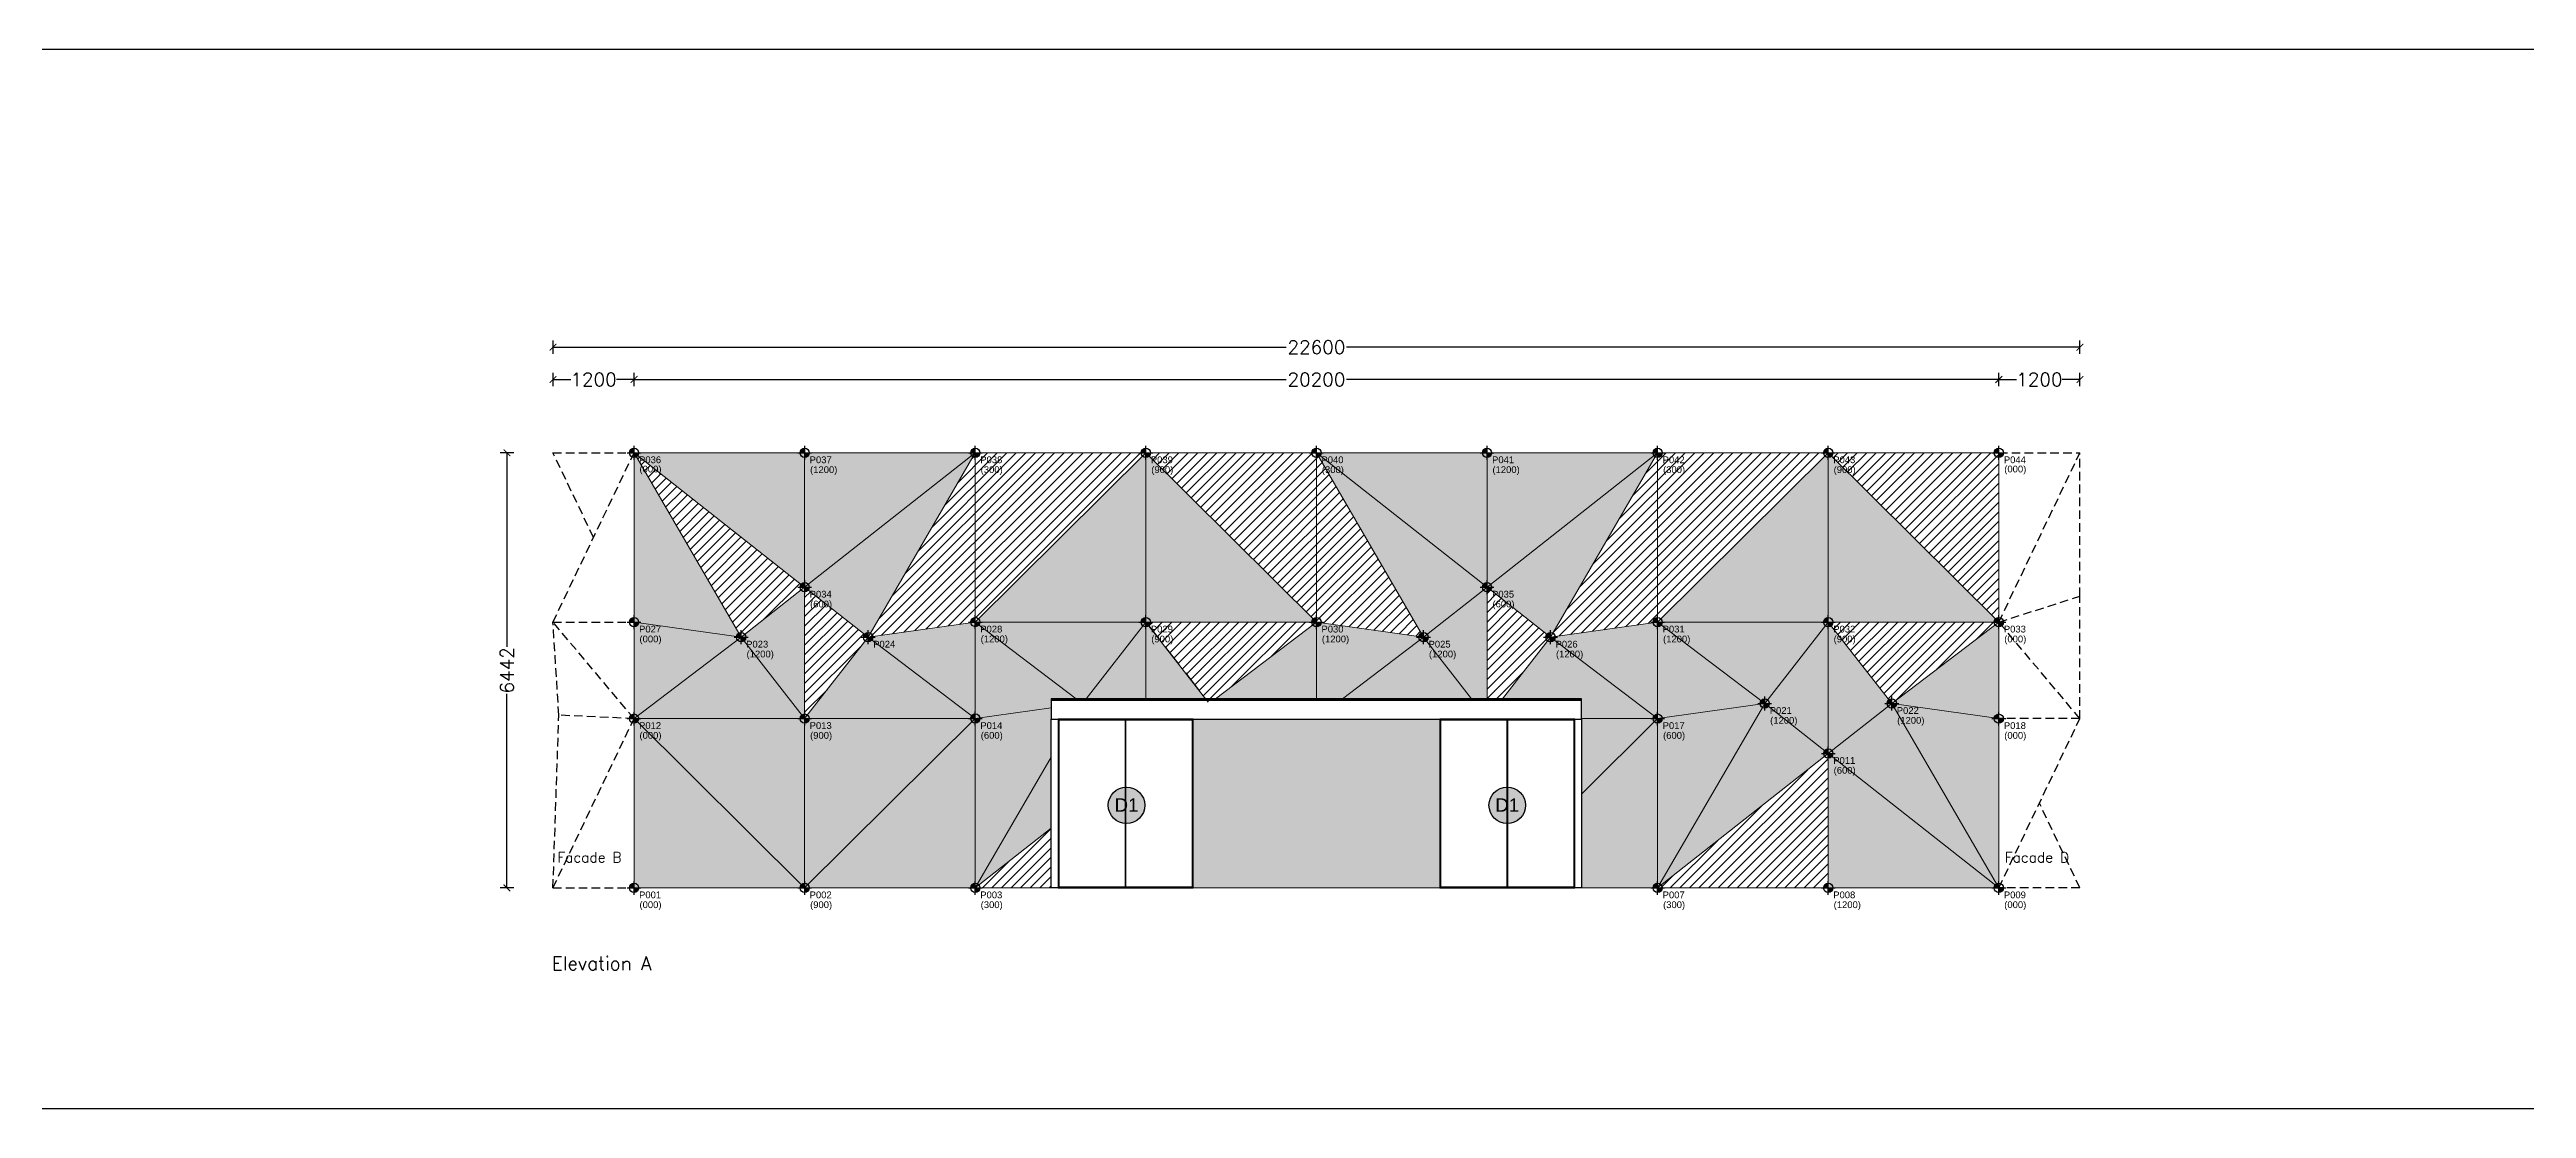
# Model space of a CAD drawing. Header units: millimetres. Extents: x -5121 to 189455, y -14753 to 25252.
# Drawn here: x 38912 to 75573, y 9572 to 25252 of the extents above; entities that cross this region are included whole.
import ezdxf
from ezdxf.enums import TextEntityAlignment as Align

# ---------------------------------------------------------------- set-up
doc = ezdxf.new("R2010")
doc.units = ezdxf.units.MM
doc.header["$MEASUREMENT"] = 0
doc.header["$PDMODE"] = 3
doc.header["$PDSIZE"] = -1
doc.linetypes.add('HIDDEN', pattern=[9.525, 6.35, -3.175])
for name, color, linetype in [('Ano_Tag_Coordinate', 95, 'Continuous'), ('Ano_Tag_Lvl', 95, 'Continuous'), ('Dim_Arc_100', 4, 'Continuous'), ('Hth_Elv_199', 199, 'Continuous'), ('Hth_Elv_200', 200, 'Continuous'), ('Hth_Elv_201', 201, 'Continuous'), ('Pln_Elv_02', 4, 'Continuous'), ('Pln_Elv_05', 9, 'Continuous'), ('Pln_Elv_Door & Window', 4, 'Continuous'), ('Pln_Elv_Dotted', 8, 'HIDDEN'), ('Txt_Ano', 95, 'Continuous'), ('Txt_Arc', 95, 'Continuous'), ('Txt_Tag', 95, 'Continuous')]:
    doc.layers.add(name, color=color, linetype=linetype)
doc.layers.add('Fab_Elv_Proposed', color=4, linetype='Continuous', lineweight=18)
doc.layers.add('Hth_Level Tag', color=202, linetype='Continuous', lineweight=13)
doc.layers.add('Pln_Non-Printable', color=3, linetype='Continuous', plot=False)
doc.styles.add('ARIAL', font='arial.ttf')
doc.styles.add('MSA_Standard', font='romans.shx')
doc.dimstyles.new('Msa_1_100', dxfattribs={"dimscale": 100, "dimtxt": 2, "dimasz": 1, "dimexe": 1, "dimexo": 0, "dimgap": 0, "dimtad": 0, "dimdec": 0, "dimzin": 0, "dimdsep": 46, "dimtxsty": 'MSA_Standard', "dimblk": 'ARCHTICK', "dimcen": 0.09, "dimclrd": 4, "dimclre": 4, "dimclrt": 6, "dimadec": 0, "dimazin": 0, "dimtfac": 1, "dimtdec": 0, "dimtofl": 0, "dimtmove": 0, "dimatfit": 3, "dimfxl": 1, "dimfxlon": 1, "dimtolj": 1, "dimtzin": 0, "dimlwd": -1, "dimlwe": -1, "dimarcsym": 0})

# ---------------------------------------------------------------- blocks, each defined once
blk = doc.blocks.new('D2000')
at = {"layer": 'Pln_Elv_Door & Window'}
for points in [[(67415, 0), (69415, 0), (69415, 2500), (67415, 2500)], [(67425, 10), (69405, 10), (69405, 2490), (67425, 2490)], [(67425, 2490), (68410, 2490), (68410, 10), (67425, 10)], [(68420, 2490), (69405, 2490), (69405, 10), (68420, 10)]]:
    blk.add_lwpolyline(points, close=True, dxfattribs=at)
blk = doc.blocks.new('Buildng Name')
h = blk.add_hatch(color=255)
h.dxf.hatch_style = 1
edge = h.paths.add_edge_path()
edge.add_arc((247513, 53798), 2725, 0, 360)
blk.add_circle((247513, 53798), 2725)
at = {"layer": 'Txt_Ano', "style": 'ARIAL'}
blk.add_attdef('NO', text='', height=2000, dxfattribs=at).set_placement((247513, 52843), align=Align.CENTER)
blk = doc.blocks.new('_ArchTick')
at = {"linetype": 'ByBlock', "const_width": 0.15}
blk.add_lwpolyline([(-0.5, -0.5), (0.5, 0.5)], dxfattribs=at)
blk = doc.blocks.new('*D66')
at = {"layer": 'Defpoints', "color": 0, "transparency": 16777216}
for p in [(45682, 19280), (46364, 19280), (46364, 12838)]:
    blk.add_point(p, dxfattribs=at)
at = {"layer": 'Dim_Arc_100', "color": 4, "transparency": 16777216}
for p, q in [((45782, 19280), (45582, 19280)), ((45682, 19280), (45682, 16407)), ((45682, 12838), (45682, 15712)), ((45782, 12838), (45582, 12838))]:
    blk.add_line(p, q, dxfattribs=at)
at = {"layer": 'Dim_Arc_100', "color": 4, "transparency": 16777216, "xscale": 100, "yscale": 100, "zscale": 100}
for p, rotation in [((45682, 19280), 90), ((45682, 12838), 270)]:
    blk.add_blockref('_ArchTick', p, dxfattribs=dict(at, rotation=rotation))
at = {"layer": 'Dim_Arc_100', "color": 6, "transparency": 16777216, "insert": (45682, 16059), "char_height": 200, "attachment_point": 5, "rotation": 90, "style": 'MSA_Standard'}
blk.add_mtext('\\A1;6442', dxfattribs=at)
blk = doc.blocks.new('*D67')
at = {"layer": 'Defpoints', "color": 0, "transparency": 16777216}
for p in [(47564, 20366), (46364, 19280), (47564, 19280)]:
    blk.add_point(p, dxfattribs=at)
at = {"layer": 'Dim_Arc_100', "color": 4, "transparency": 16777216}
for p, q in [((46364, 20266), (46364, 20466)), ((46364, 20366), (46626, 20366)), ((47564, 20366), (47302, 20366)), ((47564, 20266), (47564, 20466))]:
    blk.add_line(p, q, dxfattribs=at)
at = {"layer": 'Dim_Arc_100', "color": 4, "transparency": 16777216, "xscale": 100, "yscale": 100, "zscale": 100, "rotation": 180}
blk.add_blockref('_ArchTick', (46364, 20366), dxfattribs=at)
at = {"layer": 'Dim_Arc_100', "color": 4, "transparency": 16777216, "xscale": 100, "yscale": 100, "zscale": 100}
blk.add_blockref('_ArchTick', (47564, 20366), dxfattribs=at)
at = {"layer": 'Dim_Arc_100', "color": 6, "transparency": 16777216, "insert": (46964, 20366), "char_height": 200, "attachment_point": 5, "style": 'MSA_Standard'}
blk.add_mtext('\\A1;1200', dxfattribs=at)
blk = doc.blocks.new('*D68')
at = {"layer": 'Defpoints', "color": 0, "transparency": 16777216}
for p in [(67764, 20366), (47564, 19280), (67764, 19280)]:
    blk.add_point(p, dxfattribs=at)
at = {"layer": 'Dim_Arc_100', "color": 4, "transparency": 16777216}
for p, q in [((47564, 20266), (47564, 20466)), ((47564, 20366), (57216, 20366)), ((67764, 20366), (58111, 20366)), ((67764, 20266), (67764, 20466))]:
    blk.add_line(p, q, dxfattribs=at)
at = {"layer": 'Dim_Arc_100', "color": 4, "transparency": 16777216, "xscale": 100, "yscale": 100, "zscale": 100, "rotation": 180}
blk.add_blockref('_ArchTick', (47564, 20366), dxfattribs=at)
at = {"layer": 'Dim_Arc_100', "color": 4, "transparency": 16777216, "xscale": 100, "yscale": 100, "zscale": 100}
blk.add_blockref('_ArchTick', (67764, 20366), dxfattribs=at)
at = {"layer": 'Dim_Arc_100', "color": 6, "transparency": 16777216, "insert": (57664, 20366), "char_height": 200, "attachment_point": 5, "style": 'MSA_Standard'}
blk.add_mtext('\\A1;20200', dxfattribs=at)
blk = doc.blocks.new('*D69')
at = {"layer": 'Defpoints', "color": 0, "transparency": 16777216}
for p in [(68964, 20366), (67764, 19280), (68964, 19280)]:
    blk.add_point(p, dxfattribs=at)
at = {"layer": 'Dim_Arc_100', "color": 4, "transparency": 16777216}
for p, q in [((67764, 20266), (67764, 20466)), ((67764, 20366), (68026, 20366)), ((68964, 20366), (68702, 20366)), ((68964, 20266), (68964, 20466))]:
    blk.add_line(p, q, dxfattribs=at)
at = {"layer": 'Dim_Arc_100', "color": 4, "transparency": 16777216, "xscale": 100, "yscale": 100, "zscale": 100, "rotation": 180}
blk.add_blockref('_ArchTick', (67764, 20366), dxfattribs=at)
at = {"layer": 'Dim_Arc_100', "color": 4, "transparency": 16777216, "xscale": 100, "yscale": 100, "zscale": 100}
blk.add_blockref('_ArchTick', (68964, 20366), dxfattribs=at)
at = {"layer": 'Dim_Arc_100', "color": 6, "transparency": 16777216, "insert": (68364, 20366), "char_height": 200, "attachment_point": 5, "style": 'MSA_Standard'}
blk.add_mtext('\\A1;1200', dxfattribs=at)
blk = doc.blocks.new('*D70')
at = {"layer": 'Defpoints', "color": 0, "transparency": 16777216}
for p in [(68964, 20844), (46364, 19280), (68964, 19280)]:
    blk.add_point(p, dxfattribs=at)
at = {"layer": 'Dim_Arc_100', "color": 4, "transparency": 16777216}
for p, q in [((46364, 20744), (46364, 20944)), ((68964, 20744), (68964, 20944)), ((46364, 20844), (57216, 20844)), ((68964, 20844), (58111, 20844))]:
    blk.add_line(p, q, dxfattribs=at)
at = {"layer": 'Dim_Arc_100', "color": 4, "transparency": 16777216, "xscale": 100, "yscale": 100, "zscale": 100, "rotation": 180}
blk.add_blockref('_ArchTick', (46364, 20844), dxfattribs=at)
at = {"layer": 'Dim_Arc_100', "color": 4, "transparency": 16777216, "xscale": 100, "yscale": 100, "zscale": 100}
blk.add_blockref('_ArchTick', (68964, 20844), dxfattribs=at)
at = {"layer": 'Dim_Arc_100', "color": 6, "transparency": 16777216, "insert": (57664, 20844), "char_height": 200, "attachment_point": 5, "style": 'MSA_Standard'}
blk.add_mtext('\\A1;22600', dxfattribs=at)
blk = doc.blocks.new('Ano_Tag_Coordinate')
at = {"layer": 'Hth_Level Tag', "linetype": 'ByBlock'}
h = blk.add_hatch(color=256, dxfattribs=at)
h.dxf.hatch_style = 1
h.paths.add_polyline_path([(-1301, 0), (0, 0), (0, 1301, 0.4142136)])
h = blk.add_hatch(color=256, dxfattribs=at)
h.dxf.hatch_style = 1
h.paths.add_polyline_path([(1301, 0), (0, 0), (0, -1301, 0.4142136)])
at = {"layer": 'Ano_Tag_Lvl', "linetype": 'ByBlock'}
for points in [[(-1951, 0), (1951, 0)], [(0, -1951), (0, 1951)]]:
    blk.add_lwpolyline(points, dxfattribs=at)
blk.add_circle((0, 0), 1301, dxfattribs=at)
at = {"layer": 'Txt_Ano', "style": 'ARIAL'}
blk.add_attdef('PXXX', text='', height=2000, dxfattribs=at).set_placement((2820, 0), align=Align.MIDDLE_LEFT)
blk = doc.blocks.new('A_Tags')
at = {"layer": 'Ano_Tag_Coordinate'}
ref = blk.add_blockref('Ano_Tag_Coordinate', (47564, 19280), dxfattribs=dict(at, xscale=0.05239253852392003, yscale=0.05239253852392003, zscale=0.05239253852392003))
ref.add_attrib('PXXX', 'P036', dxfattribs={"layer": 'Txt_Ano', "height": 100, "style": 'ARIAL'}).set_placement((47638, 19177), align=Align.MIDDLE_LEFT)
ref = blk.add_blockref('Ano_Tag_Coordinate', (50089, 19280, -31), dxfattribs=dict(at, xscale=0.05239253852392003, yscale=0.05239253852392003, zscale=0.05239253852392003))
ref.add_attrib('PXXX', 'P037', dxfattribs={"layer": 'Txt_Ano', "height": 100, "style": 'ARIAL'}).set_placement((50163, 19177, -31), align=Align.MIDDLE_LEFT)
ref = blk.add_blockref('Ano_Tag_Coordinate', (52614, 19280), dxfattribs=dict(at, xscale=0.05239253852392003, yscale=0.05239253852392003, zscale=0.05239253852392003))
ref.add_attrib('PXXX', 'P038', dxfattribs={"layer": 'Txt_Ano', "height": 100, "style": 'ARIAL'}).set_placement((52688, 19177), align=Align.MIDDLE_LEFT)
ref = blk.add_blockref('Ano_Tag_Coordinate', (55139, 19280), dxfattribs=dict(at, xscale=0.05239253852392003, yscale=0.05239253852392003, zscale=0.05239253852392003))
ref.add_attrib('PXXX', 'P039', dxfattribs={"layer": 'Txt_Ano', "height": 100, "style": 'ARIAL'}).set_placement((55213, 19177), align=Align.MIDDLE_LEFT)
ref = blk.add_blockref('Ano_Tag_Coordinate', (57664, 19280), dxfattribs=dict(at, xscale=0.05239253852392003, yscale=0.05239253852392003, zscale=0.05239253852392003))
ref.add_attrib('PXXX', 'P040', dxfattribs={"layer": 'Txt_Ano', "height": 100, "style": 'ARIAL'}).set_placement((57738, 19177), align=Align.MIDDLE_LEFT)
ref = blk.add_blockref('Ano_Tag_Coordinate', (60189, 19280), dxfattribs=dict(at, xscale=0.05239253852392003, yscale=0.05239253852392003, zscale=0.05239253852392003))
ref.add_attrib('PXXX', 'P041', dxfattribs={"layer": 'Txt_Ano', "height": 100, "style": 'ARIAL'}).set_placement((60263, 19177), align=Align.MIDDLE_LEFT)
ref = blk.add_blockref('Ano_Tag_Coordinate', (62714, 19280), dxfattribs=dict(at, xscale=0.05239253852392003, yscale=0.05239253852392003, zscale=0.05239253852392003))
ref.add_attrib('PXXX', 'P042', dxfattribs={"layer": 'Txt_Ano', "height": 100, "style": 'ARIAL'}).set_placement((62788, 19177), align=Align.MIDDLE_LEFT)
ref = blk.add_blockref('Ano_Tag_Coordinate', (65239, 19280), dxfattribs=dict(at, xscale=0.05239253852392003, yscale=0.05239253852392003, zscale=0.05239253852392003))
ref.add_attrib('PXXX', 'P043', dxfattribs={"layer": 'Txt_Ano', "height": 100, "style": 'ARIAL'}).set_placement((65313, 19177), align=Align.MIDDLE_LEFT)
ref = blk.add_blockref('Ano_Tag_Coordinate', (67764, 19280), dxfattribs=dict(at, xscale=0.05239253852392003, yscale=0.05239253852392003, zscale=0.05239253852392003))
ref.add_attrib('PXXX', 'P044', dxfattribs={"layer": 'Txt_Ano', "height": 100, "style": 'ARIAL'}).set_placement((67838, 19177), align=Align.MIDDLE_LEFT)
ref = blk.add_blockref('Ano_Tag_Coordinate', (50089, 17290, -31), dxfattribs=dict(at, xscale=0.05239253852392003, yscale=0.05239253852392003, zscale=0.05239253852392003))
ref.add_attrib('PXXX', 'P034', dxfattribs={"layer": 'Txt_Ano', "height": 100, "style": 'ARIAL'}).set_placement((50163, 17187, -31), align=Align.MIDDLE_LEFT)
ref = blk.add_blockref('Ano_Tag_Coordinate', (60189, 17290), dxfattribs=dict(at, xscale=0.05239253852392003, yscale=0.05239253852392003, zscale=0.05239253852392003))
ref.add_attrib('PXXX', 'P035', dxfattribs={"layer": 'Txt_Ano', "height": 100, "style": 'ARIAL'}).set_placement((60263, 17187), align=Align.MIDDLE_LEFT)
ref = blk.add_blockref('Ano_Tag_Coordinate', (47564, 16773), dxfattribs=dict(at, xscale=0.05239253852392003, yscale=0.05239253852392003, zscale=0.05239253852392003))
ref.add_attrib('PXXX', 'P027', dxfattribs={"layer": 'Txt_Ano', "height": 100, "style": 'ARIAL'}).set_placement((47638, 16670), align=Align.MIDDLE_LEFT)
ref = blk.add_blockref('Ano_Tag_Coordinate', (52614, 16774, 31), dxfattribs=dict(at, xscale=0.05239253852392003, yscale=0.05239253852392003, zscale=0.05239253852392003))
ref.add_attrib('PXXX', 'P028', dxfattribs={"layer": 'Txt_Ano', "height": 100, "style": 'ARIAL'}).set_placement((52688, 16670, 31), align=Align.MIDDLE_LEFT)
ref = blk.add_blockref('Ano_Tag_Coordinate', (55139, 16773, -31), dxfattribs=dict(at, xscale=0.05239253852392003, yscale=0.05239253852392003, zscale=0.05239253852392003))
ref.add_attrib('PXXX', 'P029', dxfattribs={"layer": 'Txt_Ano', "height": 100, "style": 'ARIAL'}).set_placement((55213, 16670, -31), align=Align.MIDDLE_LEFT)
ref = blk.add_blockref('Ano_Tag_Coordinate', (57664, 16773), dxfattribs=dict(at, xscale=0.05239253852392003, yscale=0.05239253852392003, zscale=0.05239253852392003))
ref.add_attrib('PXXX', 'P030', dxfattribs={"layer": 'Txt_Ano', "height": 100, "style": 'ARIAL'}).set_placement((57738, 16670), align=Align.MIDDLE_LEFT)
ref = blk.add_blockref('Ano_Tag_Coordinate', (62714, 16773), dxfattribs=dict(at, xscale=0.05239253852392003, yscale=0.05239253852392003, zscale=0.05239253852392003))
ref.add_attrib('PXXX', 'P031', dxfattribs={"layer": 'Txt_Ano', "height": 100, "style": 'ARIAL'}).set_placement((62788, 16670), align=Align.MIDDLE_LEFT)
ref = blk.add_blockref('Ano_Tag_Coordinate', (65239, 16773, -31), dxfattribs=dict(at, xscale=0.05239253852392003, yscale=0.05239253852392003, zscale=0.05239253852392003))
ref.add_attrib('PXXX', 'P032', dxfattribs={"layer": 'Txt_Ano', "height": 100, "style": 'ARIAL'}).set_placement((65313, 16670, -31), align=Align.MIDDLE_LEFT)
ref = blk.add_blockref('Ano_Tag_Coordinate', (67764, 16773, -31), dxfattribs=dict(at, xscale=0.05239253852392003, yscale=0.05239253852392003, zscale=0.05239253852392003))
ref.add_attrib('PXXX', 'P033', dxfattribs={"layer": 'Txt_Ano', "height": 100, "style": 'ARIAL'}).set_placement((67838, 16670, -31), align=Align.MIDDLE_LEFT)
ref = blk.add_blockref('Ano_Tag_Coordinate', (49149, 16550, -31), dxfattribs=dict(at, xscale=0.05239253852392003, yscale=0.05239253852392003, zscale=0.05239253852392003))
ref.add_attrib('PXXX', 'P023', dxfattribs={"layer": 'Txt_Ano', "height": 100, "style": 'ARIAL'}).set_placement((49223, 16447, -31), align=Align.MIDDLE_LEFT)
ref = blk.add_blockref('Ano_Tag_Coordinate', (51029, 16550, -31), dxfattribs=dict(at, xscale=0.05239253852392003, yscale=0.05239253852392003, zscale=0.05239253852392003))
ref.add_attrib('PXXX', 'P024', dxfattribs={"layer": 'Txt_Ano', "height": 100, "style": 'ARIAL'}).set_placement((51103, 16447, -31), align=Align.MIDDLE_LEFT)
ref = blk.add_blockref('Ano_Tag_Coordinate', (59249, 16550), dxfattribs=dict(at, xscale=0.05239253852392003, yscale=0.05239253852392003, zscale=0.05239253852392003))
ref.add_attrib('PXXX', 'P025', dxfattribs={"layer": 'Txt_Ano', "height": 100, "style": 'ARIAL'}).set_placement((59323, 16447), align=Align.MIDDLE_LEFT)
ref = blk.add_blockref('Ano_Tag_Coordinate', (61129, 16550), dxfattribs=dict(at, xscale=0.05239253852392003, yscale=0.05239253852392003, zscale=0.05239253852392003))
ref.add_attrib('PXXX', 'P026', dxfattribs={"layer": 'Txt_Ano', "height": 100, "style": 'ARIAL'}).set_placement((61203, 16447), align=Align.MIDDLE_LEFT)
ref = blk.add_blockref('Ano_Tag_Coordinate', (47564, 15345), dxfattribs=dict(at, xscale=0.05239253852392003, yscale=0.05239253852392003, zscale=0.05239253852392003))
ref.add_attrib('PXXX', 'P012', dxfattribs={"layer": 'Txt_Ano', "height": 100, "style": 'ARIAL'}).set_placement((47638, 15242), align=Align.MIDDLE_LEFT)
ref = blk.add_blockref('Ano_Tag_Coordinate', (50089, 15345), dxfattribs=dict(at, xscale=0.05239253852392003, yscale=0.05239253852392003, zscale=0.05239253852392003))
ref.add_attrib('PXXX', 'P013', dxfattribs={"layer": 'Txt_Ano', "height": 100, "style": 'ARIAL'}).set_placement((50163, 15242), align=Align.MIDDLE_LEFT)
ref = blk.add_blockref('Ano_Tag_Coordinate', (52614, 15346), dxfattribs=dict(at, xscale=0.05239253852392003, yscale=0.05239253852392003, zscale=0.05239253852392003))
ref.add_attrib('PXXX', 'P014', dxfattribs={"layer": 'Txt_Ano', "height": 100, "style": 'ARIAL'}).set_placement((52689, 15242), align=Align.MIDDLE_LEFT)
ref = blk.add_blockref('Ano_Tag_Coordinate', (62714, 15345), dxfattribs=dict(at, xscale=0.05239253852392003, yscale=0.05239253852392003, zscale=0.05239253852392003))
ref.add_attrib('PXXX', 'P017', dxfattribs={"layer": 'Txt_Ano', "height": 100, "style": 'ARIAL'}).set_placement((62788, 15242), align=Align.MIDDLE_LEFT)
ref = blk.add_blockref('Ano_Tag_Coordinate', (64299, 15568), dxfattribs=dict(at, xscale=0.05239253852392003, yscale=0.05239253852392003, zscale=0.05239253852392003))
ref.add_attrib('PXXX', 'P021', dxfattribs={"layer": 'Txt_Ano', "height": 100, "style": 'ARIAL'}).set_placement((64373, 15465), align=Align.MIDDLE_LEFT)
ref = blk.add_blockref('Ano_Tag_Coordinate', (66179, 15568), dxfattribs=dict(at, xscale=0.05239253852392003, yscale=0.05239253852392003, zscale=0.05239253852392003))
ref.add_attrib('PXXX', 'P022', dxfattribs={"layer": 'Txt_Ano', "height": 100, "style": 'ARIAL'}).set_placement((66253, 15465), align=Align.MIDDLE_LEFT)
ref = blk.add_blockref('Ano_Tag_Coordinate', (67764, 15345), dxfattribs=dict(at, xscale=0.05239253852392003, yscale=0.05239253852392003, zscale=0.05239253852392003))
ref.add_attrib('PXXX', 'P018', dxfattribs={"layer": 'Txt_Ano', "height": 100, "style": 'ARIAL'}).set_placement((67838, 15242), align=Align.MIDDLE_LEFT)
ref = blk.add_blockref('Ano_Tag_Coordinate', (65239, 14828), dxfattribs=dict(at, xscale=0.05239253852392003, yscale=0.05239253852392003, zscale=0.05239253852392003))
ref.add_attrib('PXXX', 'P011', dxfattribs={"layer": 'Txt_Ano', "height": 100, "style": 'ARIAL'}).set_placement((65313, 14725), align=Align.MIDDLE_LEFT)
ref = blk.add_blockref('Ano_Tag_Coordinate', (47564, 12838), dxfattribs=dict(at, xscale=0.05239253852392003, yscale=0.05239253852392003, zscale=0.05239253852392003))
ref.add_attrib('PXXX', 'P001', dxfattribs={"layer": 'Txt_Ano', "height": 100, "style": 'ARIAL'}).set_placement((47638, 12735), align=Align.MIDDLE_LEFT)
ref = blk.add_blockref('Ano_Tag_Coordinate', (50089, 12838), dxfattribs=dict(at, xscale=0.05239253852392003, yscale=0.05239253852392003, zscale=0.05239253852392003))
ref.add_attrib('PXXX', 'P002', dxfattribs={"layer": 'Txt_Ano', "height": 100, "style": 'ARIAL'}).set_placement((50163, 12735), align=Align.MIDDLE_LEFT)
ref = blk.add_blockref('Ano_Tag_Coordinate', (52614, 12838, 31), dxfattribs=dict(at, xscale=0.05239253852392003, yscale=0.05239253852392003, zscale=0.05239253852392003))
ref.add_attrib('PXXX', 'P003', dxfattribs={"layer": 'Txt_Ano', "height": 100, "style": 'ARIAL'}).set_placement((52688, 12735, 31), align=Align.MIDDLE_LEFT)
ref = blk.add_blockref('Ano_Tag_Coordinate', (62714, 12838, 31), dxfattribs=dict(at, xscale=0.05239253852392003, yscale=0.05239253852392003, zscale=0.05239253852392003))
ref.add_attrib('PXXX', 'P007', dxfattribs={"layer": 'Txt_Ano', "height": 100, "style": 'ARIAL'}).set_placement((62788, 12735, 31), align=Align.MIDDLE_LEFT)
ref = blk.add_blockref('Ano_Tag_Coordinate', (65239, 12838), dxfattribs=dict(at, xscale=0.05239253852392003, yscale=0.05239253852392003, zscale=0.05239253852392003))
ref.add_attrib('PXXX', 'P008', dxfattribs={"layer": 'Txt_Ano', "height": 100, "style": 'ARIAL'}).set_placement((65313, 12735), align=Align.MIDDLE_LEFT)
ref = blk.add_blockref('Ano_Tag_Coordinate', (67764, 12838), dxfattribs=dict(at, xscale=0.05239253852392003, yscale=0.05239253852392003, zscale=0.05239253852392003))
ref.add_attrib('PXXX', 'P009', dxfattribs={"layer": 'Txt_Ano', "height": 100, "style": 'ARIAL'}).set_placement((67838, 12735), align=Align.MIDDLE_LEFT)
at = {"layer": 'Txt_Arc', "char_height": 100, "width": 1755.88, "attachment_point": 1, "style": 'ARIAL'}
for s, insert in [('(000)', (47644, 19090, 31)), ('(1200)', (50169, 19081, -31)), ('(300)', (52694, 19081)), ('(900)', (55219, 19081)), ('(300)', (57744, 19081)), ('(1200)', (60269, 19081)), ('(300)', (62794, 19081)), ('(900)', (65319, 19081)), ('(000)', (67844, 19090, 31)), ('(600)', (50169, 17091, -31)), ('(600)', (60269, 17091)), ('(000)', (47644, 16574)), ('(1200)', (52694, 16575, 94)), ('(900)', (55219, 16574, -31)), ('(1200)', (57744, 16574, 63)), ('(1200)', (62794, 16574, 63)), ('(900)', (65319, 16574, -31)), ('(000)', (67844, 16574, -31)), ('(1200)', (49229, 16351, -31)), ('(1200)', (59329, 16351)), ('(1200)', (61209, 16351, 31)), ('(000)', (47644, 15146)), ('(900)', (50169, 15146, 31)), ('(600)', (52695, 15147, 31)), ('(600)', (62794, 15146, 31)), ('(1200)', (64379, 15369)), ('(1200)', (66259, 15369, 31)), ('(000)', (67844, 15146)), ('(600)', (65319, 14629)), ('(000)', (47644, 12639)), ('(900)', (50169, 12639)), ('(300)', (52694, 12639, 31)), ('(300)', (62794, 12639, 31)), ('(1200)', (65319, 12639)), ('(000)', (67844, 12639))]:
    blk.add_mtext(s, dxfattribs=dict(at, insert=insert))

msp = doc.modelspace()

# ---------------------------------------------------------------- hatches: boundary and pattern name
at = {"layer": 'Hth_Elv_199'}
h = msp.add_hatch(color=256, dxfattribs=at)
h.dxf.hatch_style = 1
h.paths.add_polyline_path([(50088.7, 19280.2), (47563.7, 19280.2), (50088.7, 17290.2)])
h.paths.add_polyline_path([(47563.7, 19280.2), (47563.7, 16773.2), (49148.8, 16550.2)])
h.paths.add_polyline_path([(52613.7, 19280.2), (50088.7, 17290.2), (51028.6, 16550.2)])
h.paths.add_polyline_path([(50088.7, 17290.2), (49148.8, 16550.2), (50088.7, 15345.2)])
h.paths.add_polyline_path([(49148.8, 16550.2), (47563.7, 15345.2), (50088.7, 15345.2)])
h.paths.add_polyline_path([(50088.7, 15345.2), (47563.7, 15345.2), (50088.7, 12838.2)])
h.paths.add_polyline_path([(47563.7, 15345.2), (47563.7, 12838.2), (50088.7, 12838.2)])
h.paths.add_polyline_path([(52613.7, 15345.2), (50088.7, 12838.2), (52613.7, 12838.2)])
h.paths.add_polyline_path([(52613.7, 15345.2), (50088.7, 15345.2), (50088.7, 12838.2)])
h.paths.add_polyline_path([(51028.6, 16550.2), (50088.7, 15345.2), (52613.7, 15345.2)])
h.paths.add_polyline_path([(52613.7, 16773.2), (51028.6, 16550.2), (52613.7, 15345.2)])
h.paths.add_polyline_path([(52613.7, 16773.2), (52613.7, 15345.2), (53738.7, 15503.4), (53738.7, 15618.2), (53738.7, 15638.2), (54106.7, 15638.2)])
h.paths.add_polyline_path([(53738.7, 14775.7), (52613.7, 12838.2), (53738.7, 13724.8)])
h.paths.add_polyline_path([(55138.7, 16773.2), (54253.4, 15638.2), (55138.7, 15638.2)])
h.paths.add_polyline_path([(55138.7, 16773.2), (52613.7, 16773.2), (54106.7, 15638.2), (54253.4, 15638.2)])
h.paths.add_polyline_path([(55138.7, 19280.2), (52613.7, 16773.2), (55138.7, 16773.2)])
h.paths.add_polyline_path([(55138.7, 19280.2), (55138.7, 16773.2), (57663.7, 16773.2)])
h.paths.add_polyline_path([(57663.7, 16773.2), (56170.6, 15638.2), (57663.7, 15638.2)])
h.paths.add_polyline_path([(57663.7, 19280.2), (59248.8, 16550.2), (60188.7, 17290.2)])
h.paths.add_polyline_path([(60188.7, 19280.2), (57663.7, 19280.2), (60188.7, 17290.2)])
h.paths.add_polyline_path([(60188.7, 17290.2), (59248.8, 16550.2), (59960.1, 15638.2), (60188.7, 15638.2)])
h.paths.add_polyline_path([(59248.8, 16550.2), (58049.1, 15638.2), (59960.1, 15638.2)])
h.paths.add_polyline_path([(62713.7, 19280.2), (60188.7, 17290.2), (61128.6, 16550.2)])
h.paths.add_polyline_path([(62713.7, 16773.2), (61128.6, 16550.2), (62713.7, 15345.2)])
h.paths.add_polyline_path([(61128.6, 16550.2), (60417.2, 15638.2), (61588.7, 15638.2), (61588.7, 15618.2), (61588.7, 15345.2), (62713.7, 15345.2)])
h.paths.add_polyline_path([(62713.7, 15345.2), (61588.7, 15345.2), (61588.7, 14228.2)])
h.paths.add_polyline_path([(62713.7, 15345.2), (61588.7, 14228.2), (61588.7, 12838.2), (62713.7, 12838.2)])
h.paths.add_polyline_path([(65238.7, 14828.2), (64298.8, 15568.2), (62713.7, 12838.2)])
h.paths.add_polyline_path([(65238.7, 16773.2), (64298.8, 15568.2), (65238.7, 14828.2)])
h.paths.add_polyline_path([(65238.7, 16773.2), (62713.7, 16773.2), (64298.8, 15568.2)])
h.paths.add_polyline_path([(62713.7, 16773.2), (62713.7, 15345.2), (64298.8, 15568.2)])
h.paths.add_polyline_path([(65238.7, 19280.2), (62713.7, 16773.2), (65238.7, 16773.2)])
h.paths.add_polyline_path([(65238.7, 19280.2), (65238.7, 16773.2), (67763.7, 16773.2)])
h.paths.add_polyline_path([(67763.7, 16773.2), (66178.6, 15568.2), (67763.7, 15345.2)])
h.paths.add_polyline_path([(67763.7, 15345.2), (66178.6, 15568.2), (67763.7, 12838.2)], flags=17)
h.paths.add_polyline_path([(66178.6, 15568.2), (65238.7, 14828.2), (67763.7, 12838.2)])
h.paths.add_polyline_path([(65238.7, 14828.2), (65238.7, 12838.2), (67763.7, 12838.2)], flags=17)
h = msp.add_hatch(color=256, dxfattribs=at)
h.dxf.hatch_style = 1
h.paths.add_polyline_path([(55838.7, 12838.2), (59488.7, 12838.2), (59488.7, 15338.2), (55838.7, 15338.2)])
at = {"layer": 'Hth_Elv_200'}
h = msp.add_hatch(dxfattribs=at)
h.set_pattern_fill('ANSI31', color=256, scale=800)
h.paths.add_polyline_path([(47563.7, 19280.2), (49148.8, 16550.2), (50088.7, 17290.2)])
h.paths.add_polyline_path([(51028.6, 16550.2), (50088.7, 17290.2), (50088.7, 15345.2)])
h.paths.add_polyline_path([(52613.7, 19280.2), (51028.6, 16550.2), (52613.7, 16773.2)])
h.paths.add_polyline_path([(55138.7, 19280.2), (52613.7, 19280.2), (52613.7, 16773.2)])
h.paths.add_polyline_path([(53738.7, 13724.8), (52613.7, 12838.2), (53738.7, 12838.2)])
h.paths.add_polyline_path([(57663.7, 16773.2), (55138.7, 16773.2), (56024, 15638.2), (56170.6, 15638.2)])
h.paths.add_polyline_path([(57663.7, 19280.2), (55138.7, 19280.2), (57663.7, 16773.2)])
h.paths.add_polyline_path([(57663.7, 19280.2), (57663.7, 16773.2), (59248.8, 16550.2)])
h.paths.add_polyline_path([(60188.7, 17290.2), (60188.7, 15638.2), (60417.2, 15638.2), (61128.6, 16550.2)])
h.paths.add_polyline_path([(62713.7, 19280.2), (61128.6, 16550.2), (62713.7, 16773.2)])
h.paths.add_polyline_path([(65238.7, 19280.2), (62713.7, 19280.2), (62713.7, 16773.2)])
h.paths.add_polyline_path([(65238.7, 14828.2), (62713.7, 12838.2), (65238.7, 12838.2)])
h.paths.add_polyline_path([(67763.7, 16773.2), (65238.7, 16773.2), (66178.6, 15568.2)])
h.paths.add_polyline_path([(67763.7, 19280.2), (65238.7, 19280.2), (67763.7, 16773.2)])
at = {"layer": 'Hth_Elv_201'}
h = msp.add_hatch(color=256, dxfattribs=at)
h.dxf.hatch_style = 1
h.paths.add_polyline_path([(47563.7, 16773.2), (47563.7, 15345.2), (49148.8, 16550.2)])
h.paths.add_polyline_path([(52613.7, 19280.2), (50088.7, 19280.2), (50088.7, 17290.2)])
h.paths.add_polyline_path([(52613.7, 12838.2), (53738.7, 14775.7), (53738.7, 15338.2), (53738.7, 15503.4), (52613.7, 15345.2)])
h.paths.add_polyline_path([(56024, 15638.2), (55138.7, 16773.2), (55138.7, 15638.2)])
h.paths.add_polyline_path([(57663.7, 16773.2), (57663.7, 15638.2), (58049.1, 15638.2), (59248.8, 16550.2)])
h.paths.add_polyline_path([(62713.7, 19280.2), (60188.7, 19280.2), (60188.7, 17290.2)])
h.paths.add_polyline_path([(62713.7, 12838.2), (64298.8, 15568.2), (62713.7, 15345.2)])
h.paths.add_polyline_path([(65238.7, 16773.2), (65238.7, 14828.2), (66178.6, 15568.2)])

# ---------------------------------------------------------------- linework, layer by layer
at = {"layer": 'Fab_Elv_Proposed'}
for points in [[(49148.8, 16550.2), (50088.7, 17290.2), (47563.7, 19280.2), (47563.7, 19280.2)], [(50088.7, 17290.2), (50088.7, 19280.2), (47563.7, 19280.2)], [(47563.7, 19280.2), (49148.8, 16550.2), (47563.7, 16773.2)], [(51028.6, 16550.2), (50088.7, 17290.2), (52613.7, 19280.2), (52613.7, 19280.2)], [(50088.7, 17290.2), (50088.7, 19280.2), (52613.7, 19280.2)], [(52613.7, 19280.2), (51028.6, 16550.2), (52613.7, 16773.2)], [(55138.7, 19280.2), (55138.7, 16773.2), (52613.7, 16773.2)], [(52613.7, 19280.2), (55138.7, 19280.2), (52613.7, 16773.2)], [(55138.7, 19280.2), (55138.7, 16773.2), (57663.7, 16773.2)], [(57663.7, 19280.2), (55138.7, 19280.2), (57663.7, 16773.2)], [(59248.8, 16550.2), (60188.7, 17290.2), (57663.7, 19280.2), (57663.7, 19280.2)], [(60188.7, 17290.2), (60188.7, 19280.2), (57663.7, 19280.2)], [(57663.7, 19280.2), (59248.8, 16550.2), (57663.7, 16773.2)], [(61128.6, 16550.2), (60188.7, 17290.2), (62713.7, 19280.2), (62713.7, 19280.2)], [(60188.7, 17290.2), (60188.7, 19280.2), (62713.7, 19280.2)], [(62713.7, 19280.2), (61128.6, 16550.2), (62713.7, 16773.2)], [(65238.7, 19280.2), (65238.7, 16773.2), (62713.7, 16773.2)], [(62713.7, 19280.2), (65238.7, 19280.2), (62713.7, 16773.2)], [(65238.7, 19280.2), (65238.7, 16773.2), (67763.7, 16773.2)], [(67763.7, 19280.2), (65238.7, 19280.2), (67763.7, 16773.2)], [(50088.7, 15345.2), (49148.8, 16550.2), (50088.7, 17290.2)], [(50088.7, 15345.2), (51028.6, 16550.2), (50088.7, 17290.2)], [(47563.7, 16773.2), (49148.8, 16550.2), (47563.7, 15345.2)], [(47563.7, 15345.2), (50088.7, 15345.2), (49148.8, 16550.2)], [(52613.7, 15345.2), (50088.7, 15345.2), (51028.6, 16550.2)], [(52613.7, 16773.2), (51028.6, 16550.2), (52613.7, 15345.2)], [(62713.7, 16773.2), (61128.6, 16550.2), (62713.7, 15345.2)], [(62713.7, 16773.2), (65238.7, 16773.2), (64298.8, 15568.2)], [(62713.7, 15345.2), (64298.8, 15568.2), (62713.7, 16773.2)], [(65238.7, 16773.2), (64298.8, 15568.2), (65238.7, 14828.2)], [(67763.7, 16773.2), (65238.7, 16773.2), (66178.6, 15568.2)], [(65238.7, 16773.2), (66178.6, 15568.2), (65238.7, 14828.2)], [(67763.7, 15345.2), (66178.6, 15568.2), (67763.7, 16773.2)], [(64298.8, 15568.2), (65238.7, 14828.2), (62713.7, 12838.2), (62713.7, 12838.2)], [(62713.7, 12838.2), (64298.8, 15568.2), (62713.7, 15345.2)], [(66178.6, 15568.2), (65238.7, 14828.2), (67763.7, 12838.2), (67763.7, 12838.2)], [(67763.7, 12838.2), (66178.6, 15568.2), (67763.7, 15345.2)], [(50088.7, 12838.2), (50088.7, 15345.2), (47563.7, 15345.2)], [(47563.7, 12838.2), (50088.7, 12838.2), (47563.7, 15345.2)], [(50088.7, 12838.2), (50088.7, 15345.2), (52613.7, 15345.2)], [(52613.7, 12838.2), (50088.7, 12838.2), (52613.7, 15345.2)], [(55838.7, 12838.2), (59488.7, 12838.2), (59488.7, 15338.2), (55838.7, 15338.2)], [(65238.7, 14828.2), (65238.7, 12838.2), (62713.7, 12838.2)], [(65238.7, 14828.2), (65238.7, 12838.2), (67763.7, 12838.2)]]:
    msp.add_lwpolyline(points, close=True, dxfattribs=at)
for points in [[(59960.1, 15638.2), (59248.8, 16550.2), (60188.7, 17290.2), (60188.7, 15638.2)], [(60417.2, 15638.2), (61128.6, 16550.2), (60188.7, 17290.2), (60188.7, 15638.2)], [(54106.7, 15638.2), (52613.7, 16773.2), (55138.7, 16773.2), (54253.4, 15638.2)], [(54106.7, 15638.2), (52613.7, 16773.2), (52613.7, 15345.2), (53738.7, 15503.4)], [(55138.7, 15638.2), (55138.7, 16773.2), (54253.4, 15638.2)], [(56170.6, 15638.2), (57663.7, 16773.2), (55138.7, 16773.2), (56024, 15638.2)], [(56170.6, 15638.2), (57663.7, 16773.2), (57663.7, 15638.2)], [(57663.7, 15638.2), (57663.7, 16773.2), (59248.8, 16550.2), (58049.1, 15638.2)], [(59960.1, 15638.2), (59248.8, 16550.2), (58049.1, 15638.2)], [(60417.2, 15638.2), (61128.6, 16550.2), (62713.7, 15345.2), (61588.7, 15345.2)], [(53738.7, 15503.4), (52613.7, 15345.2), (52613.7, 12838.2), (53738.7, 14775.7)], [(53738.7, 12838.2), (53738.7, 15638.2), (61588.7, 15638.2), (61588.7, 12838.2)], [(61588.7, 15345.2), (62713.7, 15345.2), (61588.7, 14228.2)], [(53738.7, 13724.8), (52613.7, 12838.2), (52613.7, 12838.2), (53738.7, 14775.7)], [(52613.7, 12838.2), (53738.7, 12838.2)], [(62713.7, 12838.2), (61588.7, 12838.2)]]:
    msp.add_lwpolyline(points, dxfattribs=at)
at = {"layer": 'Pln_Elv_02'}
for points in [[(53738.7, 15618.2), (61588.7, 15618.2), (61588.7, 15638.2), (53738.7, 15638.2)], [(53738.7, 15338.2), (61588.7, 15338.2), (61588.7, 15618.2), (53738.7, 15618.2)], [(53738.7, 15338.2), (53838.7, 15338.2), (53838.7, 12838.2), (53738.7, 12838.2)], [(61488.7, 15338.2), (61588.7, 15338.2), (61588.7, 12838.2), (61488.7, 12838.2)]]:
    msp.add_lwpolyline(points, close=True, dxfattribs=at)
at = {"layer": 'Pln_Elv_05', "linetype": 'HIDDEN', "ltscale": 20}
for points in [[(47563.7, 15345.2), (46363.7, 16773.2), (47563.7, 19280.2)], [(46963.7, 18026.7), (46363.7, 19280.2), (47563.7, 19280.2)], [(67763.7, 16773.2), (68963.7, 19280.2)], [(67763.7, 19280.2), (68963.7, 19280.2)], [(68963.7, 17158.2), (68963.7, 19280.2)], [(67763.7, 16773.2), (68963.7, 17158.2)], [(68963.7, 15345.2), (68963.7, 17158.2)], [(46363.7, 16773.2), (47563.7, 16773.2)], [(47563.7, 15345.2), (46450.6, 15395.2), (46363.7, 16773.2)], [(67763.7, 12838.2), (68963.7, 15345.2), (67763.7, 16773.2)], [(46363.7, 12838.2), (46450.6, 15395.2)], [(46363.7, 12838.2), (47563.7, 15345.2)], [(68963.7, 15345.2), (67763.7, 15345.2)], [(68963.7, 12838.2), (68363.7, 14091.7)], [(46363.7, 12838.2), (47563.7, 12838.2)], [(68963.7, 12838.2), (67763.7, 12838.2)]]:
    msp.add_lwpolyline(points, dxfattribs=at)
at = {"layer": 'Pln_Elv_Dotted', "ltscale": 50}
msp.add_lwpolyline([(55138.7, 16773.2), (55138.7, 16773.2), (56063.4, 15587.6)], dxfattribs=at)
at = {"layer": 'Pln_Non-Printable'}
msp.add_lwpolyline([(-5121, 9572), (154963.3, 9572), (154963.3, 25251.8), (-5121, 25251.8)], close=True, dxfattribs=at)

# ---------------------------------------------------------------- block references
at = {"layer": 'Ano_Tag_Coordinate'}
msp.add_blockref('A_Tags', (0, 0), dxfattribs=at)
at = {"layer": 'Pln_Elv_Door & Window'}
for p in [(-13575.9, 12838.2), (-7925.9, 12838.2)]:
    msp.add_blockref('D2000', p, dxfattribs=at)
at = {"layer": 'Txt_Tag', "color": 3, "xscale": 0.09908256880733975, "yscale": 0.09908256880733975, "zscale": 0.09908256880733975}
for p in [(30328.5, 8730.9), (35963.1, 8730.9)]:
    msp.add_blockref('Buildng Name', p, dxfattribs=at).add_auto_attribs({'NO': 'D1'})

# ---------------------------------------------------------------- texts
at = {"layer": 'Txt_Arc', "attachment_point": 1, "style": 'MSA_Standard'}
for s, insert, char_height, width in [('Facade B', (46428.1, 13364.9), 150, 1431.886), ('Facade D', (67852.6, 13364.9), 150, 1431.886), ('Elevation A', (46345.6, 11821.3), 200, 3492.006)]:
    msp.add_mtext(s, dxfattribs=dict(at, insert=insert, char_height=char_height, width=width))

# ---------------------------------------------------------------- dimensions: what is measured, and where the dimension line sits
at = {"layer": 'Dim_Arc_100'}
for base, p1, p2, picture, middle in [((68963.7, 20843.6), (46363.7, 19280.2), (68963.7, 19280.2), '*D70', (57663.7, 20843.6)), ((47563.7, 20366.1), (46363.7, 19280.2), (47563.7, 19280.2), '*D67', (46963.7, 20366.1)), ((67763.7, 20366.1), (47563.7, 19280.2), (67763.7, 19280.2), '*D68', (57663.7, 20366.1)), ((68963.7, 20366.1), (67763.7, 19280.2), (68963.7, 19280.2), '*D69', (68363.7, 20366.1))]:
    dim = msp.add_linear_dim(base=base, p1=p1, p2=p2, dimstyle='Msa_1_100', dxfattribs=at)
    dim.commit()
    dim.dimension.update_dxf_attribs({"geometry": picture, "text_midpoint": middle})
dim = msp.add_linear_dim(base=(45681.6, 19280.2), p1=(46363.7, 12838.2), p2=(46363.7, 19280.2), angle=90, dimstyle='Msa_1_100', dxfattribs=at)
dim.commit()
dim.dimension.update_dxf_attribs({"geometry": '*D66', "text_midpoint": (45681.6, 16059.2)})

doc.saveas('drawing.dxf')
